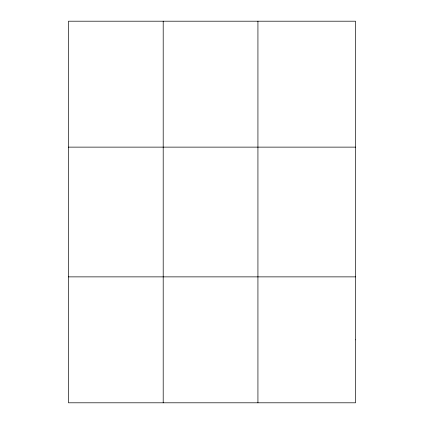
<?xml version="1.0" encoding="UTF-8"?>
<svg xmlns="http://www.w3.org/2000/svg" width="424" height="424" viewBox="0 0 424 424"><rect width="100%" height="100%" fill="white"/><g stroke="black" fill="none" stroke-linecap="round" stroke-linejoin="round"><path stroke-width="0.64" d="M163.198 402.8L163.198 21.2M257.93 402.8L257.93 21.2M68.465 147.128L355.535 147.128M68.465 276.872L355.535 276.872M355.535 339.836L355.535 402.8L68.465 402.8L68.465 21.2L355.535 21.2L355.535 339.836"/></g></svg>
